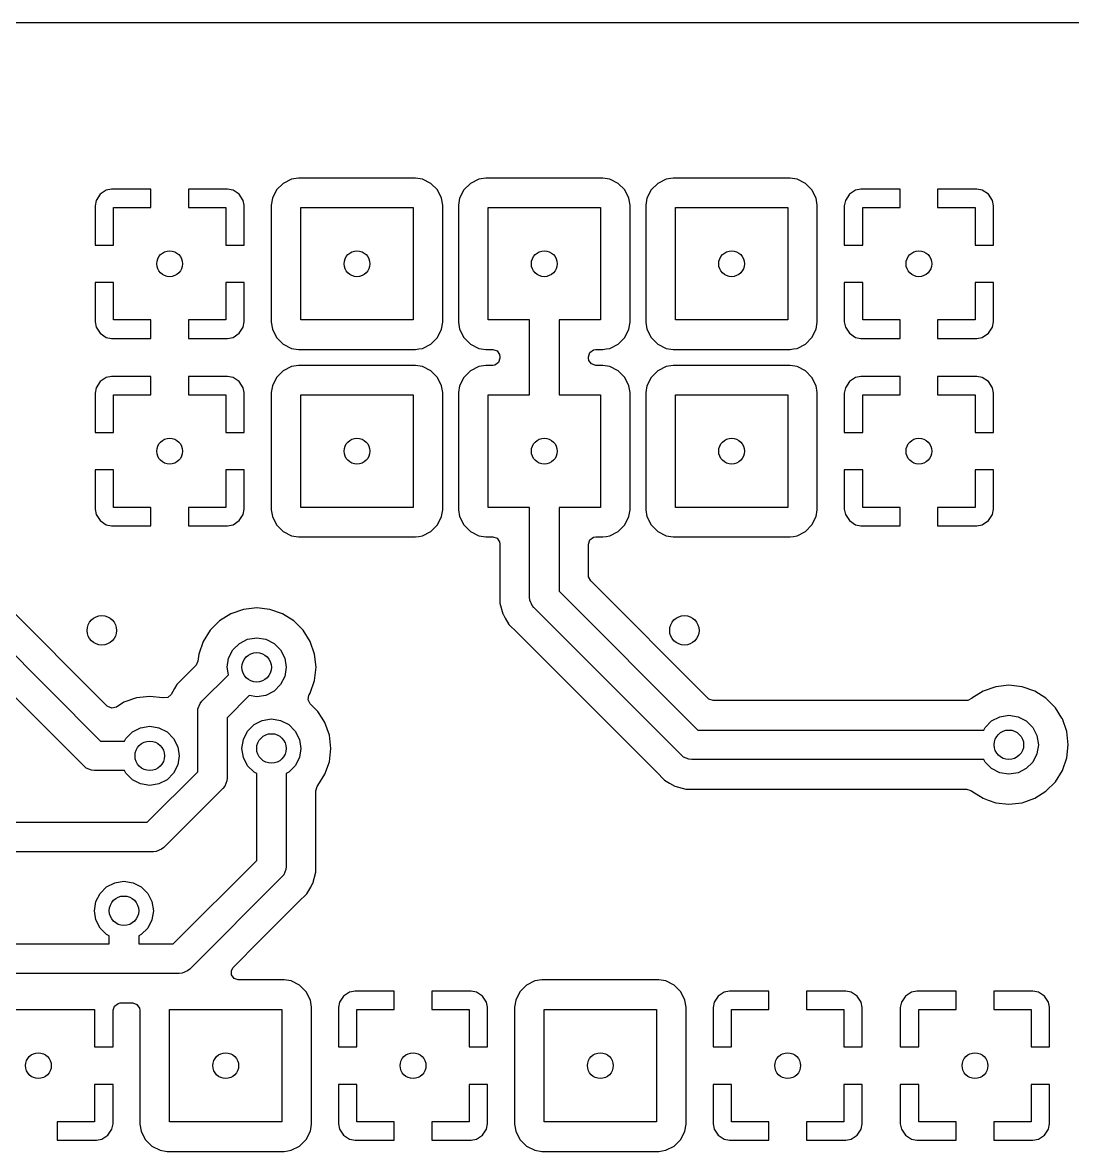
# Model space of a CAD drawing. Extents: x -0.18 to 2.18, y -0.18 to 2.58.
# Drawn here: x 1.241 to 1.802, y 1.974 to 2.576 of the extents above; entities that cross this region are included whole.
import ezdxf

# ---------------------------------------------------------------- set-up
doc = ezdxf.new("R2010")
doc.units = 0
doc.header["$MEASUREMENT"] = 0
doc.layers.add('BLACK', color=7, linetype='CONTINUOUS')

msp = doc.modelspace()

# ---------------------------------------------------------------- linework, layer by layer
at = {"layer": 'BLACK', "linetype": 'CONTINUOUS'}
for p, q in [((-0.17246, 2.57636), (2.17246, 2.57636)), ((1.3803, 2.49055), (1.37677, 2.48702)), ((1.38475, 2.49282), (1.3803, 2.49055)), ((1.38844, 2.49341), (1.38475, 2.49282)), ((1.38475, 2.49282), (1.38475, 2.49282)), ((1.45093, 2.49341), (1.38844, 2.49341)), ((1.38844, 2.49341), (1.38844, 2.49341)), ((1.45462, 2.49282), (1.45093, 2.49341)), ((1.45907, 2.49055), (1.45462, 2.49282)), ((1.45462, 2.49282), (1.45462, 2.49282)), ((1.4626, 2.48702), (1.45907, 2.49055)), ((1.4803, 2.49055), (1.47677, 2.48702)), ((1.48475, 2.49282), (1.4803, 2.49055)), ((1.48844, 2.49341), (1.48475, 2.49282)), ((1.48475, 2.49282), (1.48475, 2.49282)), ((1.55093, 2.49341), (1.48844, 2.49341)), ((1.48844, 2.49341), (1.48844, 2.49341)), ((1.55462, 2.49282), (1.55093, 2.49341)), ((1.55907, 2.49055), (1.55462, 2.49282)), ((1.55462, 2.49282), (1.55462, 2.49282)), ((1.5626, 2.48702), (1.55907, 2.49055)), ((1.5803, 2.49055), (1.57677, 2.48702)), ((1.58475, 2.49282), (1.5803, 2.49055)), ((1.58844, 2.49341), (1.58475, 2.49282)), ((1.58475, 2.49282), (1.58475, 2.49282)), ((1.65093, 2.49341), (1.58844, 2.49341)), ((1.58844, 2.49341), (1.58844, 2.49341)), ((1.65462, 2.49282), (1.65093, 2.49341)), ((1.65907, 2.49055), (1.65462, 2.49282)), ((1.65462, 2.49282), (1.65462, 2.49282)), ((1.6626, 2.48702), (1.65907, 2.49055)), ((1.28259, 2.48473), (1.28041, 2.48148)), ((1.28584, 2.48691), (1.28259, 2.48473)), ((1.28259, 2.48473), (1.28259, 2.48473)), ((1.28872, 2.48748), (1.28584, 2.48691)), ((1.28584, 2.48691), (1.28584, 2.48691)), ((1.30968, 2.48748), (1.28872, 2.48748)), ((1.30968, 2.48748), (1.30968, 2.48748)), ((1.30968, 2.47764), (1.30968, 2.48748)), ((1.35065, 2.48748), (1.32969, 2.48748)), ((1.32969, 2.48748), (1.32969, 2.48748)), ((1.32969, 2.48748), (1.32969, 2.47764)), ((1.35353, 2.48691), (1.35065, 2.48748)), ((1.35678, 2.48473), (1.35353, 2.48691)), ((1.35353, 2.48691), (1.35353, 2.48691)), ((1.35896, 2.48148), (1.35678, 2.48473)), ((1.35678, 2.48473), (1.35678, 2.48473)), ((1.3745, 2.48257), (1.37392, 2.47888)), ((1.37677, 2.48702), (1.3745, 2.48257)), ((1.46487, 2.48257), (1.4626, 2.48702)), ((1.46545, 2.47888), (1.46487, 2.48257)), ((1.46487, 2.48257), (1.46487, 2.48257)), ((1.46487, 2.48257), (1.46487, 2.48257)), ((1.4745, 2.48257), (1.47392, 2.47888)), ((1.47677, 2.48702), (1.4745, 2.48257)), ((1.56487, 2.48257), (1.5626, 2.48702)), ((1.56545, 2.47888), (1.56487, 2.48257)), ((1.56487, 2.48257), (1.56487, 2.48257)), ((1.56487, 2.48257), (1.56487, 2.48257)), ((1.5745, 2.48257), (1.57392, 2.47888)), ((1.57677, 2.48702), (1.5745, 2.48257)), ((1.66487, 2.48257), (1.6626, 2.48702)), ((1.66545, 2.47888), (1.66487, 2.48257)), ((1.66487, 2.48257), (1.66487, 2.48257)), ((1.66487, 2.48257), (1.66487, 2.48257)), ((1.68259, 2.48473), (1.68041, 2.48148)), ((1.68584, 2.48691), (1.68259, 2.48473)), ((1.68259, 2.48473), (1.68259, 2.48473)), ((1.68872, 2.48748), (1.68584, 2.48691)), ((1.68584, 2.48691), (1.68584, 2.48691)), ((1.70968, 2.48748), (1.68872, 2.48748)), ((1.70968, 2.48748), (1.70968, 2.48748)), ((1.70968, 2.47764), (1.70968, 2.48748)), ((1.72969, 2.48748), (1.72969, 2.47764)), ((1.75065, 2.48748), (1.72969, 2.48748)), ((1.72969, 2.48748), (1.72969, 2.48748)), ((1.75353, 2.48691), (1.75065, 2.48748)), ((1.75678, 2.48473), (1.75353, 2.48691)), ((1.75353, 2.48691), (1.75353, 2.48691)), ((1.75896, 2.48148), (1.75678, 2.48473)), ((1.75678, 2.48473), (1.75678, 2.48473)), ((1.28041, 2.48148), (1.27984, 2.47861)), ((1.27984, 2.47861), (1.27984, 2.45764)), ((1.28041, 2.48148), (1.28041, 2.48148)), ((1.28969, 2.45764), (1.28969, 2.47764)), ((1.28969, 2.47764), (1.30968, 2.47764)), ((1.32969, 2.47764), (1.34969, 2.47764)), ((1.34969, 2.47764), (1.34969, 2.45764)), ((1.35896, 2.48148), (1.35896, 2.48148)), ((1.35947, 2.47888), (1.35896, 2.48148)), ((1.35953, 2.47861), (1.35947, 2.47888)), ((1.35953, 2.45764), (1.35953, 2.47861)), ((1.35953, 2.47861), (1.35953, 2.47861)), ((1.37392, 2.47888), (1.37392, 2.4164)), ((1.38969, 2.41764), (1.38969, 2.47764)), ((1.38969, 2.47764), (1.44969, 2.47764)), ((1.44969, 2.47764), (1.44969, 2.41764)), ((1.46545, 2.4164), (1.46545, 2.47888)), ((1.46545, 2.47888), (1.46545, 2.47888)), ((1.46545, 2.47888), (1.46545, 2.47888)), ((1.46545, 2.47888), (1.46545, 2.47888)), ((1.47392, 2.47888), (1.47392, 2.4164)), ((1.48969, 2.41764), (1.48969, 2.47764)), ((1.48969, 2.47764), (1.54969, 2.47764)), ((1.54969, 2.47764), (1.54969, 2.41764)), ((1.56545, 2.4164), (1.56545, 2.47888)), ((1.56545, 2.47888), (1.56545, 2.47888)), ((1.56545, 2.47888), (1.56545, 2.47888)), ((1.56545, 2.47888), (1.56545, 2.47888)), ((1.57392, 2.47888), (1.57392, 2.4164)), ((1.58969, 2.41764), (1.58969, 2.47764)), ((1.58969, 2.47764), (1.64969, 2.47764)), ((1.64969, 2.47764), (1.64969, 2.41764)), ((1.66545, 2.47861), (1.66545, 2.47888)), ((1.66545, 2.47888), (1.66545, 2.47888)), ((1.66545, 2.47888), (1.66545, 2.47888)), ((1.66545, 2.47888), (1.66545, 2.47888)), ((1.66545, 2.4164), (1.66545, 2.47861)), ((1.68041, 2.48148), (1.67984, 2.47861)), ((1.67984, 2.47861), (1.67984, 2.45764)), ((1.68041, 2.48148), (1.68041, 2.48148)), ((1.68969, 2.45764), (1.68969, 2.47764)), ((1.68969, 2.47764), (1.70968, 2.47764)), ((1.72969, 2.47764), (1.74969, 2.47764)), ((1.74969, 2.47764), (1.74969, 2.45764)), ((1.75953, 2.47861), (1.75896, 2.48148)), ((1.75896, 2.48148), (1.75896, 2.48148)), ((1.75953, 2.45764), (1.75953, 2.47861)), ((1.75953, 2.47861), (1.75953, 2.47861)), ((1.27984, 2.45764), (1.27984, 2.45764)), ((1.27984, 2.45764), (1.28969, 2.45764)), ((1.34969, 2.45764), (1.35953, 2.45764)), ((1.35953, 2.45764), (1.35953, 2.45764)), ((1.67984, 2.45764), (1.67984, 2.45764)), ((1.67984, 2.45764), (1.68969, 2.45764)), ((1.74969, 2.45764), (1.75953, 2.45764)), ((1.75953, 2.45764), (1.75953, 2.45764)), ((1.27984, 2.43764), (1.27984, 2.43764)), ((1.27984, 2.43764), (1.27984, 2.41667)), ((1.28969, 2.43764), (1.27984, 2.43764)), ((1.28969, 2.41764), (1.28969, 2.43764)), ((1.35953, 2.43764), (1.34969, 2.43764)), ((1.34969, 2.43764), (1.34969, 2.41764)), ((1.35953, 2.41667), (1.35953, 2.43764)), ((1.35953, 2.43764), (1.35953, 2.43764)), ((1.67984, 2.43764), (1.67984, 2.43764)), ((1.67984, 2.43764), (1.67984, 2.41667)), ((1.68969, 2.43764), (1.67984, 2.43764)), ((1.68969, 2.41764), (1.68969, 2.43764)), ((1.75953, 2.43764), (1.74969, 2.43764)), ((1.74969, 2.43764), (1.74969, 2.41764)), ((1.75953, 2.41667), (1.75953, 2.43764)), ((1.75953, 2.43764), (1.75953, 2.43764)), ((1.27984, 2.41667), (1.28041, 2.4138)), ((1.30968, 2.41764), (1.28969, 2.41764)), ((1.30968, 2.4078), (1.30968, 2.41764)), ((1.34969, 2.41764), (1.32969, 2.41764)), ((1.32969, 2.41764), (1.32969, 2.4078)), ((1.35896, 2.4138), (1.35953, 2.41667)), ((1.35953, 2.41667), (1.35953, 2.41667)), ((1.37392, 2.4164), (1.37392, 2.4164)), ((1.37392, 2.4164), (1.3745, 2.4127)), ((1.44969, 2.41764), (1.38969, 2.41764)), ((1.46487, 2.4127), (1.46545, 2.4164)), ((1.47392, 2.4164), (1.47392, 2.4164)), ((1.47392, 2.4164), (1.4745, 2.4127)), ((1.51181, 2.41764), (1.48969, 2.41764)), ((1.51181, 2.37764), (1.51181, 2.41764)), ((1.54969, 2.41764), (1.52756, 2.41764)), ((1.52756, 2.41764), (1.52756, 2.37764)), ((1.56487, 2.4127), (1.56545, 2.4164)), ((1.57392, 2.4164), (1.57392, 2.4164)), ((1.57392, 2.4164), (1.5745, 2.4127)), ((1.64969, 2.41764), (1.58969, 2.41764)), ((1.66487, 2.4127), (1.66545, 2.4164)), ((1.67984, 2.41667), (1.68041, 2.4138)), ((1.70968, 2.41764), (1.68969, 2.41764)), ((1.70968, 2.4078), (1.70968, 2.41764)), ((1.74969, 2.41764), (1.72969, 2.41764)), ((1.72969, 2.41764), (1.72969, 2.4078)), ((1.75896, 2.4138), (1.75953, 2.41667)), ((1.75953, 2.41667), (1.75953, 2.41667)), ((1.28041, 2.4138), (1.28041, 2.4138)), ((1.28041, 2.4138), (1.28259, 2.41054)), ((1.28259, 2.41054), (1.28259, 2.41054)), ((1.28259, 2.41054), (1.28584, 2.40837)), ((1.35353, 2.40837), (1.35678, 2.41054)), ((1.35678, 2.41054), (1.35896, 2.4138)), ((1.35678, 2.41054), (1.35678, 2.41054)), ((1.35896, 2.4138), (1.35896, 2.4138)), ((1.3745, 2.4127), (1.3745, 2.4127)), ((1.3745, 2.4127), (1.37677, 2.40825)), ((1.4626, 2.40825), (1.46487, 2.4127)), ((1.4745, 2.4127), (1.4745, 2.4127)), ((1.4745, 2.4127), (1.47677, 2.40825)), ((1.5626, 2.40825), (1.56487, 2.4127)), ((1.5745, 2.4127), (1.5745, 2.4127)), ((1.5745, 2.4127), (1.57677, 2.40825)), ((1.6626, 2.40825), (1.66487, 2.4127)), ((1.68041, 2.4138), (1.68041, 2.4138)), ((1.68041, 2.4138), (1.68259, 2.41054)), ((1.68259, 2.41054), (1.68259, 2.41054)), ((1.68259, 2.41054), (1.68584, 2.40837)), ((1.75353, 2.40837), (1.75678, 2.41054)), ((1.75678, 2.41054), (1.75896, 2.4138)), ((1.75678, 2.41054), (1.75678, 2.41054)), ((1.75896, 2.4138), (1.75896, 2.4138)), ((1.28584, 2.40837), (1.28584, 2.40837)), ((1.28584, 2.40837), (1.28872, 2.4078)), ((1.28872, 2.4078), (1.28872, 2.4078)), ((1.28872, 2.4078), (1.30968, 2.4078)), ((1.30968, 2.4078), (1.30968, 2.4078)), ((1.32969, 2.4078), (1.32969, 2.4078)), ((1.32969, 2.4078), (1.35065, 2.4078)), ((1.35065, 2.4078), (1.35353, 2.40837)), ((1.35065, 2.4078), (1.35065, 2.4078)), ((1.35353, 2.40837), (1.35353, 2.40837)), ((1.37677, 2.40825), (1.3803, 2.40472)), ((1.3803, 2.40472), (1.38475, 2.40245)), ((1.45462, 2.40245), (1.45907, 2.40472)), ((1.45907, 2.40472), (1.4626, 2.40825)), ((1.47677, 2.40825), (1.4803, 2.40472)), ((1.4803, 2.40472), (1.48475, 2.40245)), ((1.55462, 2.40245), (1.55907, 2.40472)), ((1.55907, 2.40472), (1.5626, 2.40825)), ((1.57677, 2.40825), (1.5803, 2.40472)), ((1.5803, 2.40472), (1.58475, 2.40245)), ((1.65462, 2.40245), (1.65907, 2.40472)), ((1.65907, 2.40472), (1.6626, 2.40825)), ((1.68584, 2.40837), (1.68584, 2.40837)), ((1.68584, 2.40837), (1.68872, 2.4078)), ((1.68872, 2.4078), (1.68872, 2.4078)), ((1.68872, 2.4078), (1.70968, 2.4078)), ((1.70968, 2.4078), (1.70968, 2.4078)), ((1.72969, 2.4078), (1.72969, 2.4078)), ((1.72969, 2.4078), (1.75065, 2.4078)), ((1.75065, 2.4078), (1.75353, 2.40837)), ((1.75065, 2.4078), (1.75065, 2.4078)), ((1.75353, 2.40837), (1.75353, 2.40837)), ((1.38475, 2.40245), (1.38844, 2.40187)), ((1.38844, 2.40187), (1.45093, 2.40187)), ((1.45093, 2.40187), (1.45277, 2.40216)), ((1.45093, 2.40187), (1.45093, 2.40187)), ((1.45093, 2.40187), (1.45093, 2.40187)), ((1.45277, 2.40216), (1.45462, 2.40245)), ((1.45462, 2.40245), (1.45462, 2.40245)), ((1.45462, 2.40245), (1.45462, 2.40245)), ((1.48475, 2.40245), (1.48844, 2.40187)), ((1.48844, 2.40187), (1.49215, 2.40187)), ((1.49215, 2.40187), (1.49444, 2.40113)), ((1.49444, 2.40113), (1.49585, 2.39918)), ((1.49585, 2.39918), (1.49604, 2.39797)), ((1.49604, 2.39797), (1.49604, 2.3973)), ((1.54333, 2.39797), (1.54407, 2.40026)), ((1.54333, 2.3973), (1.54333, 2.39797)), ((1.54407, 2.40026), (1.54602, 2.40168)), ((1.54602, 2.40168), (1.54722, 2.40187)), ((1.54722, 2.40187), (1.55093, 2.40187)), ((1.55093, 2.40187), (1.55277, 2.40216)), ((1.55093, 2.40187), (1.55093, 2.40187)), ((1.55277, 2.40216), (1.55462, 2.40245)), ((1.55462, 2.40245), (1.55462, 2.40245)), ((1.55462, 2.40245), (1.55462, 2.40245)), ((1.58475, 2.40245), (1.58844, 2.40187)), ((1.58844, 2.40187), (1.65093, 2.40187)), ((1.65093, 2.40187), (1.65277, 2.40216)), ((1.65093, 2.40187), (1.65093, 2.40187)), ((1.65093, 2.40187), (1.65093, 2.40187)), ((1.65277, 2.40216), (1.65462, 2.40245)), ((1.65462, 2.40245), (1.65462, 2.40245)), ((1.65462, 2.40245), (1.65462, 2.40245)), ((1.38475, 2.39282), (1.3803, 2.39055)), ((1.38844, 2.39341), (1.38475, 2.39282)), ((1.38475, 2.39282), (1.38475, 2.39282)), ((1.45093, 2.39341), (1.38844, 2.39341)), ((1.38844, 2.39341), (1.38844, 2.39341)), ((1.45462, 2.39282), (1.45093, 2.39341)), ((1.45907, 2.39055), (1.45462, 2.39282)), ((1.45462, 2.39282), (1.45462, 2.39282)), ((1.48475, 2.39282), (1.4803, 2.39055)), ((1.48844, 2.39341), (1.48475, 2.39282)), ((1.48475, 2.39282), (1.48475, 2.39282)), ((1.49215, 2.39341), (1.48844, 2.39341)), ((1.48844, 2.39341), (1.48844, 2.39341)), ((1.49335, 2.3936), (1.49215, 2.39341)), ((1.4953, 2.39501), (1.49335, 2.3936)), ((1.49604, 2.3973), (1.4953, 2.39501)), ((1.54352, 2.3961), (1.54333, 2.3973)), ((1.54493, 2.39415), (1.54352, 2.3961)), ((1.54722, 2.39341), (1.54493, 2.39415)), ((1.55093, 2.39341), (1.54722, 2.39341)), ((1.55462, 2.39282), (1.55093, 2.39341)), ((1.55093, 2.39341), (1.55093, 2.39341)), ((1.55907, 2.39055), (1.55462, 2.39282)), ((1.55462, 2.39282), (1.55462, 2.39282)), ((1.58475, 2.39282), (1.5803, 2.39055)), ((1.58844, 2.39341), (1.58475, 2.39282)), ((1.58475, 2.39282), (1.58475, 2.39282)), ((1.65093, 2.39341), (1.58844, 2.39341)), ((1.58844, 2.39341), (1.58844, 2.39341)), ((1.65462, 2.39282), (1.65093, 2.39341)), ((1.65907, 2.39055), (1.65462, 2.39282)), ((1.65462, 2.39282), (1.65462, 2.39282)), ((1.28584, 2.38691), (1.28259, 2.38473)), ((1.28872, 2.38748), (1.28584, 2.38691)), ((1.28584, 2.38691), (1.28584, 2.38691)), ((1.30968, 2.38748), (1.28872, 2.38748)), ((1.30968, 2.38748), (1.30968, 2.38748)), ((1.30968, 2.37764), (1.30968, 2.38748)), ((1.35065, 2.38748), (1.32969, 2.38748)), ((1.32969, 2.38748), (1.32969, 2.38748)), ((1.32969, 2.38748), (1.32969, 2.37764)), ((1.35353, 2.38691), (1.35065, 2.38748)), ((1.35678, 2.38473), (1.35353, 2.38691)), ((1.35353, 2.38691), (1.35353, 2.38691)), ((1.37677, 2.38702), (1.3745, 2.38257)), ((1.3803, 2.39055), (1.37677, 2.38702)), ((1.4626, 2.38702), (1.45907, 2.39055)), ((1.46487, 2.38257), (1.4626, 2.38702)), ((1.47677, 2.38702), (1.4745, 2.38257)), ((1.4803, 2.39055), (1.47677, 2.38702)), ((1.5626, 2.38702), (1.55907, 2.39055)), ((1.56487, 2.38257), (1.5626, 2.38702)), ((1.57677, 2.38702), (1.5745, 2.38257)), ((1.5803, 2.39055), (1.57677, 2.38702)), ((1.6626, 2.38702), (1.65907, 2.39055)), ((1.66487, 2.38257), (1.6626, 2.38702)), ((1.68584, 2.38691), (1.68259, 2.38473)), ((1.68872, 2.38748), (1.68584, 2.38691)), ((1.68584, 2.38691), (1.68584, 2.38691)), ((1.70968, 2.38748), (1.68872, 2.38748)), ((1.70968, 2.38748), (1.70968, 2.38748)), ((1.70968, 2.37764), (1.70968, 2.38748)), ((1.72969, 2.38748), (1.72969, 2.37764)), ((1.75065, 2.38748), (1.72969, 2.38748)), ((1.72969, 2.38748), (1.72969, 2.38748)), ((1.75353, 2.38691), (1.75065, 2.38748)), ((1.75678, 2.38473), (1.75353, 2.38691)), ((1.75353, 2.38691), (1.75353, 2.38691)), ((1.28041, 2.38148), (1.27984, 2.37861)), ((1.28259, 2.38473), (1.28041, 2.38148)), ((1.28041, 2.38148), (1.28041, 2.38148)), ((1.28259, 2.38473), (1.28259, 2.38473)), ((1.35896, 2.38148), (1.35678, 2.38473)), ((1.35678, 2.38473), (1.35678, 2.38473)), ((1.35896, 2.38148), (1.35896, 2.38148)), ((1.35947, 2.37888), (1.35896, 2.38148)), ((1.3745, 2.38257), (1.37392, 2.37888)), ((1.46545, 2.37888), (1.46487, 2.38257)), ((1.46487, 2.38257), (1.46487, 2.38257)), ((1.46487, 2.38257), (1.46487, 2.38257)), ((1.4745, 2.38257), (1.47392, 2.37888)), ((1.56545, 2.37888), (1.56487, 2.38257)), ((1.56487, 2.38257), (1.56487, 2.38257)), ((1.56487, 2.38257), (1.56487, 2.38257)), ((1.5745, 2.38257), (1.57392, 2.37888)), ((1.66545, 2.37888), (1.66487, 2.38257)), ((1.66487, 2.38257), (1.66487, 2.38257)), ((1.66487, 2.38257), (1.66487, 2.38257)), ((1.68041, 2.38148), (1.67984, 2.37861)), ((1.68259, 2.38473), (1.68041, 2.38148)), ((1.68041, 2.38148), (1.68041, 2.38148)), ((1.68259, 2.38473), (1.68259, 2.38473)), ((1.75896, 2.38148), (1.75678, 2.38473)), ((1.75678, 2.38473), (1.75678, 2.38473)), ((1.75953, 2.37861), (1.75896, 2.38148)), ((1.75896, 2.38148), (1.75896, 2.38148)), ((1.27984, 2.37861), (1.27984, 2.35764)), ((1.28969, 2.35764), (1.28969, 2.37764)), ((1.28969, 2.37764), (1.30968, 2.37764)), ((1.32969, 2.37764), (1.34969, 2.37764)), ((1.34969, 2.37764), (1.34969, 2.35764)), ((1.35953, 2.37861), (1.35947, 2.37888)), ((1.35953, 2.35764), (1.35953, 2.37861)), ((1.35953, 2.37861), (1.35953, 2.37861)), ((1.37392, 2.37888), (1.37392, 2.3164)), ((1.38969, 2.31764), (1.38969, 2.37764)), ((1.38969, 2.37764), (1.44969, 2.37764)), ((1.44969, 2.37764), (1.44969, 2.31764)), ((1.46545, 2.3164), (1.46545, 2.37888)), ((1.46545, 2.37888), (1.46545, 2.37888)), ((1.46545, 2.37888), (1.46545, 2.37888)), ((1.46545, 2.37888), (1.46545, 2.37888)), ((1.47392, 2.37888), (1.47392, 2.3164)), ((1.48969, 2.31764), (1.48969, 2.37764)), ((1.48969, 2.37764), (1.51181, 2.37764)), ((1.52756, 2.37764), (1.54969, 2.37764)), ((1.54969, 2.37764), (1.54969, 2.31764)), ((1.56545, 2.3164), (1.56545, 2.37888)), ((1.56545, 2.37888), (1.56545, 2.37888)), ((1.56545, 2.37888), (1.56545, 2.37888)), ((1.56545, 2.37888), (1.56545, 2.37888)), ((1.57392, 2.37888), (1.57392, 2.3164)), ((1.58969, 2.31764), (1.58969, 2.37764)), ((1.58969, 2.37764), (1.64969, 2.37764)), ((1.64969, 2.37764), (1.64969, 2.31764)), ((1.66545, 2.37861), (1.66545, 2.37888)), ((1.66545, 2.37888), (1.66545, 2.37888)), ((1.66545, 2.37888), (1.66545, 2.37888)), ((1.66545, 2.37888), (1.66545, 2.37888)), ((1.66545, 2.3164), (1.66545, 2.37861)), ((1.67984, 2.37861), (1.67984, 2.35764)), ((1.68969, 2.35764), (1.68969, 2.37764)), ((1.68969, 2.37764), (1.70968, 2.37764)), ((1.72969, 2.37764), (1.74969, 2.37764)), ((1.74969, 2.37764), (1.74969, 2.35764)), ((1.75953, 2.35764), (1.75953, 2.37861)), ((1.75953, 2.37861), (1.75953, 2.37861)), ((1.27984, 2.35764), (1.27984, 2.35764)), ((1.27984, 2.35764), (1.28969, 2.35764)), ((1.34969, 2.35764), (1.35953, 2.35764)), ((1.35953, 2.35764), (1.35953, 2.35764)), ((1.67984, 2.35764), (1.67984, 2.35764)), ((1.67984, 2.35764), (1.68969, 2.35764)), ((1.74969, 2.35764), (1.75953, 2.35764)), ((1.75953, 2.35764), (1.75953, 2.35764)), ((1.27984, 2.33764), (1.27984, 2.33764)), ((1.27984, 2.33764), (1.27984, 2.31667)), ((1.28969, 2.33764), (1.27984, 2.33764)), ((1.28969, 2.31764), (1.28969, 2.33764)), ((1.35953, 2.33764), (1.34969, 2.33764)), ((1.34969, 2.33764), (1.34969, 2.31764)), ((1.35953, 2.31667), (1.35953, 2.33764)), ((1.35953, 2.33764), (1.35953, 2.33764)), ((1.67984, 2.33764), (1.67984, 2.33764)), ((1.67984, 2.33764), (1.67984, 2.31667)), ((1.68969, 2.33764), (1.67984, 2.33764)), ((1.68969, 2.31764), (1.68969, 2.33764)), ((1.75953, 2.33764), (1.74969, 2.33764)), ((1.74969, 2.33764), (1.74969, 2.31764)), ((1.75953, 2.31667), (1.75953, 2.33764)), ((1.75953, 2.33764), (1.75953, 2.33764)), ((1.27984, 2.31667), (1.28041, 2.3138)), ((1.28041, 2.3138), (1.28041, 2.3138)), ((1.28041, 2.3138), (1.28259, 2.31054)), ((1.30968, 2.31764), (1.28969, 2.31764)), ((1.30968, 2.3078), (1.30968, 2.31764)), ((1.34969, 2.31764), (1.32969, 2.31764)), ((1.32969, 2.31764), (1.32969, 2.3078)), ((1.35678, 2.31054), (1.35896, 2.3138)), ((1.35896, 2.3138), (1.35953, 2.31667)), ((1.35896, 2.3138), (1.35896, 2.3138)), ((1.35953, 2.31667), (1.35953, 2.31667)), ((1.37392, 2.3164), (1.37392, 2.3164)), ((1.37392, 2.3164), (1.3745, 2.3127)), ((1.44969, 2.31764), (1.38969, 2.31764)), ((1.46487, 2.3127), (1.46545, 2.3164)), ((1.47392, 2.3164), (1.47392, 2.3164)), ((1.47392, 2.3164), (1.4745, 2.3127)), ((1.51181, 2.31764), (1.48969, 2.31764)), ((1.51181, 2.26969), (1.51181, 2.31764)), ((1.54969, 2.31764), (1.52756, 2.31764)), ((1.52756, 2.31764), (1.52756, 2.27295)), ((1.56487, 2.3127), (1.56545, 2.3164)), ((1.57392, 2.3164), (1.57392, 2.3164)), ((1.57392, 2.3164), (1.5745, 2.3127)), ((1.64969, 2.31764), (1.58969, 2.31764)), ((1.66487, 2.3127), (1.66545, 2.3164)), ((1.67984, 2.31667), (1.68041, 2.3138)), ((1.68041, 2.3138), (1.68041, 2.3138)), ((1.68041, 2.3138), (1.68259, 2.31054)), ((1.70968, 2.31764), (1.68969, 2.31764)), ((1.70968, 2.3078), (1.70968, 2.31764)), ((1.74969, 2.31764), (1.72969, 2.31764)), ((1.72969, 2.31764), (1.72969, 2.3078)), ((1.75678, 2.31054), (1.75896, 2.3138)), ((1.75896, 2.3138), (1.75953, 2.31667)), ((1.75896, 2.3138), (1.75896, 2.3138)), ((1.75953, 2.31667), (1.75953, 2.31667)), ((1.28259, 2.31054), (1.28259, 2.31054)), ((1.28259, 2.31054), (1.28584, 2.30837)), ((1.28584, 2.30837), (1.28584, 2.30837)), ((1.28584, 2.30837), (1.28872, 2.3078)), ((1.28872, 2.3078), (1.28872, 2.3078)), ((1.28872, 2.3078), (1.30968, 2.3078)), ((1.30968, 2.3078), (1.30968, 2.3078)), ((1.32969, 2.3078), (1.32969, 2.3078)), ((1.32969, 2.3078), (1.35065, 2.3078)), ((1.35065, 2.3078), (1.35353, 2.30837)), ((1.35065, 2.3078), (1.35065, 2.3078)), ((1.35353, 2.30837), (1.35678, 2.31054)), ((1.35353, 2.30837), (1.35353, 2.30837)), ((1.35678, 2.31054), (1.35678, 2.31054)), ((1.3745, 2.3127), (1.3745, 2.3127)), ((1.3745, 2.3127), (1.37677, 2.30825)), ((1.37677, 2.30825), (1.3803, 2.30472)), ((1.45907, 2.30472), (1.4626, 2.30825)), ((1.4626, 2.30825), (1.46487, 2.3127)), ((1.4745, 2.3127), (1.4745, 2.3127)), ((1.4745, 2.3127), (1.47677, 2.30825)), ((1.47677, 2.30825), (1.4803, 2.30472)), ((1.55907, 2.30472), (1.5626, 2.30825)), ((1.5626, 2.30825), (1.56487, 2.3127)), ((1.5745, 2.3127), (1.5745, 2.3127)), ((1.5745, 2.3127), (1.57677, 2.30825)), ((1.57677, 2.30825), (1.5803, 2.30472)), ((1.65907, 2.30472), (1.6626, 2.30825)), ((1.6626, 2.30825), (1.66487, 2.3127)), ((1.68259, 2.31054), (1.68259, 2.31054)), ((1.68259, 2.31054), (1.68584, 2.30837)), ((1.68584, 2.30837), (1.68584, 2.30837)), ((1.68584, 2.30837), (1.68872, 2.3078)), ((1.68872, 2.3078), (1.68872, 2.3078)), ((1.68872, 2.3078), (1.70968, 2.3078)), ((1.70968, 2.3078), (1.70968, 2.3078)), ((1.72969, 2.3078), (1.72969, 2.3078)), ((1.72969, 2.3078), (1.75065, 2.3078)), ((1.75065, 2.3078), (1.75353, 2.30837)), ((1.75065, 2.3078), (1.75065, 2.3078)), ((1.75353, 2.30837), (1.75678, 2.31054)), ((1.75353, 2.30837), (1.75353, 2.30837)), ((1.75678, 2.31054), (1.75678, 2.31054)), ((1.3803, 2.30472), (1.38475, 2.30245)), ((1.38475, 2.30245), (1.38844, 2.30187)), ((1.38844, 2.30187), (1.45093, 2.30187)), ((1.45093, 2.30187), (1.45277, 2.30216)), ((1.45093, 2.30187), (1.45093, 2.30187)), ((1.45093, 2.30187), (1.45093, 2.30187)), ((1.45277, 2.30216), (1.45462, 2.30245)), ((1.45462, 2.30245), (1.45907, 2.30472)), ((1.45462, 2.30245), (1.45462, 2.30245)), ((1.45462, 2.30245), (1.45462, 2.30245)), ((1.4803, 2.30472), (1.48475, 2.30245)), ((1.48475, 2.30245), (1.48844, 2.30187)), ((1.48844, 2.30187), (1.49215, 2.30187)), ((1.49215, 2.30187), (1.49444, 2.30113)), ((1.54407, 2.30026), (1.54602, 2.30168)), ((1.54602, 2.30168), (1.54722, 2.30187)), ((1.54722, 2.30187), (1.55093, 2.30187)), ((1.55093, 2.30187), (1.55277, 2.30216)), ((1.55093, 2.30187), (1.55093, 2.30187)), ((1.55277, 2.30216), (1.55462, 2.30245)), ((1.55462, 2.30245), (1.55907, 2.30472)), ((1.55462, 2.30245), (1.55462, 2.30245)), ((1.55462, 2.30245), (1.55462, 2.30245)), ((1.5803, 2.30472), (1.58475, 2.30245)), ((1.58475, 2.30245), (1.58844, 2.30187)), ((1.58844, 2.30187), (1.65093, 2.30187)), ((1.65093, 2.30187), (1.65277, 2.30216)), ((1.65093, 2.30187), (1.65093, 2.30187)), ((1.65093, 2.30187), (1.65093, 2.30187)), ((1.65277, 2.30216), (1.65462, 2.30245)), ((1.65462, 2.30245), (1.65907, 2.30472)), ((1.65462, 2.30245), (1.65462, 2.30245)), ((1.65462, 2.30245), (1.65462, 2.30245)), ((1.49444, 2.30113), (1.49585, 2.29918)), ((1.49585, 2.29918), (1.49604, 2.29797)), ((1.49604, 2.29797), (1.49604, 2.27304)), ((1.54333, 2.29797), (1.54407, 2.30026)), ((1.54333, 2.28109), (1.54333, 2.29797)), ((1.54337, 2.28048), (1.54333, 2.28109)), ((1.54447, 2.27834), (1.54337, 2.28048)), ((1.60708, 2.21573), (1.54447, 2.27834)), ((1.49604, 2.27304), (1.49604, 2.27304)), ((1.49604, 2.27304), (1.49604, 2.2728)), ((1.49604, 2.2728), (1.49604, 2.26657)), ((1.52756, 2.27295), (1.60169, 2.19882)), ((1.2864, 2.2116), (1.23112, 2.26688)), ((1.49604, 2.26657), (1.49757, 2.26086)), ((1.51196, 2.26815), (1.51181, 2.26969)), ((1.51314, 2.26531), (1.51196, 2.26815)), ((1.51412, 2.26412), (1.51314, 2.26531)), ((1.35238, 2.26086), (1.34637, 2.25708)), ((1.35908, 2.2632), (1.35238, 2.26086)), ((1.35238, 2.26086), (1.35238, 2.26086)), ((1.36614, 2.264), (1.35908, 2.2632)), ((1.35908, 2.2632), (1.35908, 2.2632)), ((1.3732, 2.2632), (1.36614, 2.264)), ((1.3799, 2.26086), (1.3732, 2.2632)), ((1.3732, 2.2632), (1.3732, 2.2632)), ((1.38592, 2.25708), (1.3799, 2.26086)), ((1.49757, 2.26086), (1.49765, 2.26056)), ((1.49765, 2.26056), (1.49765, 2.26056)), ((1.49765, 2.26056), (1.49879, 2.25859)), ((1.59286, 2.18538), (1.51412, 2.26412)), ((1.21777, 2.25793), (1.28279, 2.19291)), ((1.34637, 2.25708), (1.34135, 2.25206)), ((1.39094, 2.25206), (1.38592, 2.25708)), ((1.38592, 2.25708), (1.38592, 2.25708)), ((1.38592, 2.25708), (1.38592, 2.25708)), ((1.49879, 2.25859), (1.49879, 2.25859)), ((1.49879, 2.25859), (1.50077, 2.25517)), ((1.50077, 2.25517), (1.50517, 2.25077)), ((1.34135, 2.25206), (1.33757, 2.24604)), ((1.35689, 2.24502), (1.36128, 2.24726)), ((1.36128, 2.24726), (1.36614, 2.24803)), ((1.36614, 2.24803), (1.37101, 2.24726)), ((1.37101, 2.24726), (1.3754, 2.24502)), ((1.39472, 2.24604), (1.39094, 2.25206)), ((1.50517, 2.25077), (1.50517, 2.25077)), ((1.50517, 2.25077), (1.57951, 2.17643)), ((1.27396, 2.17947), (1.20894, 2.24449)), ((1.33757, 2.24604), (1.33522, 2.23934)), ((1.33757, 2.24604), (1.33757, 2.24604)), ((1.35116, 2.23715), (1.3534, 2.24154)), ((1.3534, 2.24154), (1.35689, 2.24502)), ((1.3754, 2.24502), (1.37888, 2.24154)), ((1.37888, 2.24154), (1.38112, 2.23715)), ((1.39706, 2.23934), (1.39472, 2.24604)), ((1.3348, 2.23558), (1.3338, 2.23338)), ((1.33522, 2.23934), (1.3348, 2.23558)), ((1.33522, 2.23934), (1.33522, 2.23934)), ((1.35039, 2.23228), (1.35116, 2.23715)), ((1.38112, 2.23715), (1.38189, 2.23228)), ((1.39786, 2.23228), (1.39706, 2.23934)), ((1.33368, 2.23326), (1.328, 2.22758)), ((1.3338, 2.23338), (1.33368, 2.23326)), ((1.35102, 2.2283), (1.35039, 2.23228)), ((1.38189, 2.23228), (1.38112, 2.22742)), ((1.39706, 2.22523), (1.39786, 2.23228)), ((1.3236, 2.22318), (1.32229, 2.22091)), ((1.328, 2.22758), (1.3236, 2.22318)), ((1.328, 2.22758), (1.328, 2.22758)), ((1.328, 2.22758), (1.328, 2.22758)), ((1.328, 2.22758), (1.328, 2.22758)), ((1.33695, 2.21423), (1.35102, 2.2283)), ((1.37888, 2.22303), (1.3754, 2.21954)), ((1.38112, 2.22742), (1.37888, 2.22303)), ((1.39472, 2.21852), (1.39706, 2.22523)), ((1.32049, 2.21778), (1.3187, 2.21617)), ((1.32229, 2.22091), (1.32049, 2.21778)), ((1.36216, 2.21717), (1.35039, 2.2054)), ((1.36614, 2.21654), (1.36216, 2.21717)), ((1.37101, 2.21731), (1.36614, 2.21654)), ((1.3754, 2.21954), (1.37101, 2.21731)), ((1.39363, 2.21498), (1.39401, 2.21736)), ((1.39401, 2.21736), (1.39418, 2.21767)), ((1.39418, 2.21767), (1.39472, 2.21852)), ((1.75396, 2.21952), (1.74794, 2.21574)), ((1.76066, 2.22186), (1.75396, 2.21952)), ((1.75396, 2.21952), (1.75396, 2.21952)), ((1.76772, 2.22266), (1.76066, 2.22186)), ((1.76066, 2.22186), (1.76066, 2.22186)), ((1.77477, 2.22186), (1.76772, 2.22266)), ((1.78148, 2.21952), (1.77477, 2.22186)), ((1.77477, 2.22186), (1.77477, 2.22186)), ((1.78749, 2.21574), (1.78148, 2.21952)), ((1.28666, 2.21137), (1.2864, 2.2116)), ((1.28889, 2.21047), (1.28666, 2.21137)), ((1.29123, 2.21106), (1.28889, 2.21047)), ((1.29529, 2.21361), (1.29123, 2.21106)), ((1.302, 2.21596), (1.29529, 2.21361)), ((1.29529, 2.21361), (1.29529, 2.21361)), ((1.30906, 2.21675), (1.302, 2.21596)), ((1.302, 2.21596), (1.302, 2.21596)), ((1.31611, 2.21596), (1.30906, 2.21675)), ((1.31624, 2.21593), (1.31611, 2.21596)), ((1.3163, 2.21592), (1.31624, 2.21593)), ((1.3187, 2.21617), (1.3163, 2.21592)), ((1.3348, 2.2102), (1.33597, 2.21304)), ((1.33597, 2.21304), (1.33695, 2.21423)), ((1.39472, 2.21284), (1.39363, 2.21498)), ((1.39881, 2.20875), (1.39472, 2.21284)), ((1.60754, 2.21533), (1.60708, 2.21573)), ((1.60983, 2.21459), (1.60754, 2.21533)), ((1.74517, 2.21459), (1.60983, 2.21459)), ((1.74578, 2.21463), (1.74517, 2.21459)), ((1.74775, 2.21564), (1.74578, 2.21463)), ((1.74777, 2.2156), (1.74775, 2.21564)), ((1.74792, 2.21572), (1.74777, 2.2156)), ((1.74793, 2.21573), (1.74792, 2.21572)), ((1.74794, 2.21574), (1.74793, 2.21573)), ((1.74794, 2.21574), (1.74794, 2.21574)), ((1.74794, 2.21574), (1.74794, 2.21574)), ((1.79251, 2.21072), (1.78749, 2.21574)), ((1.78749, 2.21574), (1.78749, 2.21574)), ((1.78749, 2.21574), (1.78749, 2.21574)), ((1.33465, 2.20866), (1.3348, 2.2102)), ((1.33465, 2.17649), (1.33465, 2.20866)), ((1.35039, 2.2054), (1.35039, 2.17323)), ((1.40104, 2.20521), (1.39881, 2.20875)), ((1.39881, 2.20875), (1.39881, 2.20875)), ((1.39881, 2.20875), (1.39881, 2.20875)), ((1.40259, 2.20274), (1.40104, 2.20521)), ((1.75846, 2.20369), (1.76285, 2.20592)), ((1.76285, 2.20592), (1.76772, 2.20669)), ((1.76772, 2.20669), (1.77258, 2.20592)), ((1.77258, 2.20592), (1.77697, 2.20369)), ((1.79597, 2.20521), (1.79251, 2.21072)), ((1.79251, 2.21072), (1.79251, 2.21072)), ((1.79251, 2.21072), (1.79251, 2.21072)), ((1.79629, 2.20471), (1.79597, 2.20521)), ((1.2998, 2.19778), (1.30419, 2.20002)), ((1.30419, 2.20002), (1.30906, 2.20079)), ((1.30906, 2.20079), (1.31392, 2.20002)), ((1.31392, 2.20002), (1.31831, 2.19778)), ((1.36128, 2.19823), (1.36476, 2.20172)), ((1.36476, 2.20172), (1.36915, 2.20395)), ((1.36915, 2.20395), (1.37402, 2.20472)), ((1.37402, 2.20472), (1.37888, 2.20395)), ((1.37888, 2.20395), (1.38327, 2.20172)), ((1.38327, 2.20172), (1.38676, 2.19823)), ((1.40494, 2.19603), (1.40259, 2.20274)), ((1.75427, 2.19882), (1.75498, 2.2002)), ((1.75498, 2.2002), (1.75846, 2.20369)), ((1.77697, 2.20369), (1.78046, 2.2002)), ((1.78046, 2.2002), (1.78269, 2.19581)), ((1.79864, 2.198), (1.79629, 2.20471)), ((1.28279, 2.19291), (1.29561, 2.19291)), ((1.29561, 2.19291), (1.29631, 2.1943)), ((1.29631, 2.1943), (1.2998, 2.19778)), ((1.31831, 2.19778), (1.3218, 2.1943)), ((1.3218, 2.1943), (1.32403, 2.18991)), ((1.35827, 2.18898), (1.35904, 2.19384)), ((1.35904, 2.19384), (1.36128, 2.19823)), ((1.38676, 2.19823), (1.38899, 2.19384)), ((1.38899, 2.19384), (1.38976, 2.18898)), ((1.40573, 2.18898), (1.40494, 2.19603)), ((1.60169, 2.19882), (1.75427, 2.19882)), ((1.78269, 2.19581), (1.78346, 2.19094)), ((1.79943, 2.19094), (1.79864, 2.198)), ((1.32403, 2.18991), (1.3248, 2.18504)), ((1.35904, 2.18411), (1.35827, 2.18898)), ((1.38976, 2.18898), (1.38899, 2.18411)), ((1.40494, 2.18192), (1.40573, 2.18898)), ((1.78346, 2.19094), (1.78269, 2.18608)), ((1.79864, 2.18389), (1.79943, 2.19094)), ((1.3248, 2.18504), (1.32403, 2.18017)), ((1.36128, 2.17972), (1.35904, 2.18411)), ((1.38899, 2.18411), (1.38676, 2.17972)), ((1.40259, 2.17522), (1.40494, 2.18192)), ((1.59405, 2.1844), (1.59286, 2.18538)), ((1.59689, 2.18322), (1.59405, 2.1844)), ((1.59843, 2.18307), (1.59689, 2.18322)), ((1.75427, 2.18307), (1.59843, 2.18307)), ((1.75498, 2.18169), (1.75427, 2.18307)), ((1.75846, 2.1782), (1.75498, 2.18169)), ((1.78046, 2.18169), (1.77697, 2.1782)), ((1.78269, 2.18608), (1.78046, 2.18169)), ((1.79629, 2.17718), (1.79864, 2.18389)), ((1.27515, 2.17849), (1.27396, 2.17947)), ((1.27799, 2.17732), (1.27515, 2.17849)), ((1.27953, 2.17717), (1.27799, 2.17732)), ((1.29561, 2.17717), (1.27953, 2.17717)), ((1.29631, 2.17578), (1.29561, 2.17717)), ((1.2998, 2.1723), (1.29631, 2.17578)), ((1.30776, 2.14961), (1.33465, 2.17649)), ((1.3218, 2.17578), (1.31831, 2.1723)), ((1.32403, 2.18017), (1.3218, 2.17578)), ((1.36476, 2.17624), (1.36128, 2.17972)), ((1.36614, 2.17553), (1.36476, 2.17624)), ((1.36614, 2.12925), (1.36614, 2.17553)), ((1.38327, 2.17624), (1.38189, 2.17553)), ((1.38189, 2.17553), (1.38189, 2.12598)), ((1.38676, 2.17972), (1.38327, 2.17624)), ((1.39881, 2.1692), (1.40259, 2.17522)), ((1.57951, 2.17643), (1.57951, 2.17643)), ((1.57951, 2.17643), (1.58391, 2.17203)), ((1.76285, 2.17597), (1.75846, 2.1782)), ((1.76772, 2.1752), (1.76285, 2.17597)), ((1.77258, 2.17597), (1.76772, 2.1752)), ((1.77697, 2.1782), (1.77258, 2.17597)), ((1.79251, 2.17117), (1.79629, 2.17718)), ((1.30419, 2.17006), (1.2998, 2.1723)), ((1.30906, 2.16929), (1.30419, 2.17006)), ((1.31392, 2.17006), (1.30906, 2.16929)), ((1.31831, 2.1723), (1.31392, 2.17006)), ((1.34907, 2.16885), (1.34809, 2.16766)), ((1.35024, 2.17169), (1.34907, 2.16885)), ((1.35039, 2.17323), (1.35024, 2.17169)), ((1.3984, 2.16872), (1.3988, 2.16919)), ((1.3988, 2.16919), (1.39881, 2.1692)), ((1.58391, 2.17203), (1.58391, 2.17203)), ((1.58391, 2.17203), (1.58651, 2.17052)), ((1.58651, 2.17052), (1.58651, 2.17052)), ((1.58651, 2.17052), (1.58651, 2.17052)), ((1.58651, 2.17052), (1.5893, 2.16891)), ((1.5893, 2.16891), (1.59531, 2.1673)), ((1.78749, 2.16615), (1.79251, 2.17117)), ((1.34809, 2.16766), (1.31659, 2.13616)), ((1.39766, 2.16643), (1.3984, 2.16872)), ((1.39766, 2.12934), (1.39766, 2.16643)), ((1.59531, 2.1673), (1.60154, 2.1673)), ((1.60154, 2.1673), (1.74517, 2.1673)), ((1.74517, 2.1673), (1.74746, 2.16656)), ((1.74746, 2.16656), (1.74793, 2.16616)), ((1.74793, 2.16616), (1.74794, 2.16615)), ((1.74794, 2.16615), (1.75396, 2.16237)), ((1.78148, 2.16237), (1.78749, 2.16615)), ((1.75396, 2.16237), (1.75664, 2.16143)), ((1.75664, 2.16143), (1.76066, 2.16002)), ((1.76066, 2.16002), (1.76066, 2.16002)), ((1.76066, 2.16002), (1.76066, 2.16002)), ((1.76066, 2.16002), (1.76772, 2.15923)), ((1.76772, 2.15923), (1.77477, 2.16002)), ((1.77477, 2.16002), (1.78148, 2.16237)), ((1.23228, 2.14961), (1.30776, 2.14961)), ((1.31102, 2.13386), (1.23554, 2.13386)), ((1.31256, 2.13401), (1.31102, 2.13386)), ((1.3154, 2.13519), (1.31256, 2.13401)), ((1.31659, 2.13616), (1.3154, 2.13519)), ((1.32154, 2.08465), (1.36614, 2.12925)), ((1.39766, 2.1291), (1.39766, 2.12934)), ((1.39766, 2.12934), (1.39766, 2.12934)), ((1.39766, 2.12287), (1.39766, 2.1291)), ((1.38056, 2.12161), (1.37958, 2.12042)), ((1.38174, 2.12445), (1.38056, 2.12161)), ((1.38189, 2.12598), (1.38174, 2.12445)), ((1.39605, 2.11686), (1.39766, 2.12287)), ((1.28254, 2.11162), (1.28602, 2.1151)), ((1.28602, 2.1151), (1.29041, 2.11734)), ((1.29041, 2.11734), (1.29528, 2.11811)), ((1.29528, 2.11811), (1.30014, 2.11734)), ((1.30014, 2.11734), (1.30453, 2.1151)), ((1.30453, 2.1151), (1.30802, 2.11162)), ((1.37958, 2.12042), (1.33037, 2.0712)), ((1.39293, 2.11147), (1.39497, 2.11499)), ((1.39497, 2.11499), (1.39562, 2.11612)), ((1.39562, 2.11612), (1.39605, 2.11686)), ((1.39562, 2.11612), (1.39562, 2.11612)), ((1.39562, 2.11612), (1.39562, 2.11612)), ((1.2803, 2.10723), (1.28254, 2.11162)), ((1.30802, 2.11162), (1.31025, 2.10723)), ((1.38853, 2.10707), (1.39293, 2.11147)), ((1.27953, 2.10236), (1.2803, 2.10723)), ((1.31025, 2.10723), (1.31102, 2.10236)), ((1.36806, 2.08659), (1.38853, 2.10707)), ((1.38853, 2.10707), (1.38853, 2.10707)), ((1.2803, 2.0975), (1.27953, 2.10236)), ((1.28254, 2.09311), (1.2803, 2.0975)), ((1.31025, 2.0975), (1.30802, 2.09311)), ((1.31102, 2.10236), (1.31025, 2.0975)), ((1.28602, 2.08962), (1.28254, 2.09311)), ((1.30802, 2.09311), (1.30453, 2.08962)), ((0.87598, 2.08465), (1.27756, 2.08465)), ((1.27756, 2.08465), (1.2874, 2.08465)), ((1.2874, 2.08892), (1.28602, 2.08962)), ((1.2874, 2.08465), (1.2874, 2.08892)), ((1.30453, 2.08962), (1.30315, 2.08892)), ((1.30315, 2.08892), (1.30315, 2.08465)), ((1.30315, 2.08465), (1.32154, 2.08465)), ((1.35357, 2.07211), (1.36806, 2.08659)), ((1.27756, 2.0689), (0.87925, 2.0689)), ((1.3248, 2.0689), (1.27756, 2.0689)), ((1.32634, 2.06905), (1.3248, 2.0689)), ((1.32918, 2.07022), (1.32634, 2.06905)), ((1.33037, 2.0712), (1.32918, 2.07022)), ((1.35262, 2.07055), (1.35357, 2.07211)), ((1.35262, 2.06815), (1.35262, 2.07055)), ((1.35404, 2.0662), (1.35262, 2.06815)), ((1.35633, 2.06545), (1.35404, 2.0662)), ((1.38085, 2.06545), (1.35633, 2.06545)), ((1.38454, 2.06487), (1.38085, 2.06545)), ((1.38085, 2.06545), (1.38085, 2.06545)), ((1.38899, 2.0626), (1.38454, 2.06487)), ((1.38454, 2.06487), (1.38454, 2.06487)), ((1.39252, 2.05907), (1.38899, 2.0626)), ((1.51022, 2.0626), (1.50669, 2.05907)), ((1.51467, 2.06487), (1.51022, 2.0626)), ((1.51837, 2.06545), (1.51467, 2.06487)), ((1.51467, 2.06487), (1.51467, 2.06487)), ((1.58085, 2.06545), (1.51837, 2.06545)), ((1.51837, 2.06545), (1.51837, 2.06545)), ((1.58454, 2.06487), (1.58085, 2.06545)), ((1.58899, 2.0626), (1.58454, 2.06487)), ((1.58454, 2.06487), (1.58454, 2.06487)), ((1.59252, 2.05907), (1.58899, 2.0626)), ((1.39479, 2.05462), (1.39252, 2.05907)), ((1.39537, 2.05093), (1.39479, 2.05462)), ((1.39479, 2.05462), (1.39479, 2.05462)), ((1.39479, 2.05462), (1.39479, 2.05462)), ((1.41251, 2.05678), (1.41033, 2.05353)), ((1.41577, 2.05896), (1.41251, 2.05678)), ((1.41251, 2.05678), (1.41251, 2.05678)), ((1.41864, 2.05953), (1.41577, 2.05896)), ((1.41577, 2.05896), (1.41577, 2.05896)), ((1.43961, 2.05953), (1.41864, 2.05953)), ((1.43961, 2.04969), (1.43961, 2.05953)), ((1.43961, 2.05953), (1.43961, 2.05953)), ((1.48058, 2.05953), (1.45961, 2.05953)), ((1.45961, 2.05953), (1.45961, 2.05953)), ((1.45961, 2.05953), (1.45961, 2.04969)), ((1.48345, 2.05896), (1.48058, 2.05953)), ((1.4867, 2.05678), (1.48345, 2.05896)), ((1.48345, 2.05896), (1.48345, 2.05896)), ((1.48888, 2.05353), (1.4867, 2.05678)), ((1.4867, 2.05678), (1.4867, 2.05678)), ((1.50442, 2.05462), (1.50384, 2.05093)), ((1.50669, 2.05907), (1.50442, 2.05462)), ((1.59479, 2.05462), (1.59252, 2.05907)), ((1.59537, 2.05093), (1.59479, 2.05462)), ((1.59479, 2.05462), (1.59479, 2.05462)), ((1.59479, 2.05462), (1.59479, 2.05462)), ((1.61251, 2.05678), (1.61033, 2.05353)), ((1.61577, 2.05896), (1.61251, 2.05678)), ((1.61251, 2.05678), (1.61251, 2.05678)), ((1.61864, 2.05953), (1.61577, 2.05896)), ((1.61577, 2.05896), (1.61577, 2.05896)), ((1.63961, 2.05953), (1.61864, 2.05953)), ((1.63961, 2.04969), (1.63961, 2.05953)), ((1.63961, 2.05953), (1.63961, 2.05953)), ((1.65961, 2.05953), (1.65961, 2.04969)), ((1.68058, 2.05953), (1.65961, 2.05953)), ((1.65961, 2.05953), (1.65961, 2.05953)), ((1.68345, 2.05896), (1.68058, 2.05953)), ((1.6867, 2.05678), (1.68345, 2.05896)), ((1.68345, 2.05896), (1.68345, 2.05896)), ((1.68888, 2.05353), (1.6867, 2.05678)), ((1.6867, 2.05678), (1.6867, 2.05678)), ((1.71251, 2.05678), (1.71033, 2.05353)), ((1.71577, 2.05896), (1.71251, 2.05678)), ((1.71251, 2.05678), (1.71251, 2.05678)), ((1.71864, 2.05953), (1.71577, 2.05896)), ((1.71577, 2.05896), (1.71577, 2.05896)), ((1.73961, 2.05953), (1.71864, 2.05953)), ((1.73961, 2.04969), (1.73961, 2.05953)), ((1.73961, 2.05953), (1.73961, 2.05953)), ((1.78058, 2.05953), (1.75961, 2.05953)), ((1.75961, 2.05953), (1.75961, 2.05953)), ((1.75961, 2.05953), (1.75961, 2.04969)), ((1.78345, 2.05896), (1.78058, 2.05953)), ((1.7867, 2.05678), (1.78345, 2.05896)), ((1.78345, 2.05896), (1.78345, 2.05896)), ((1.78888, 2.05353), (1.7867, 2.05678)), ((1.7867, 2.05678), (1.7867, 2.05678)), ((1.21961, 2.04969), (1.27961, 2.04969)), ((1.27961, 2.04969), (1.27961, 2.02969)), ((1.28945, 2.04923), (1.29019, 2.05152)), ((1.28945, 2.02969), (1.28945, 2.04923)), ((1.29019, 2.05152), (1.29214, 2.05294)), ((1.29214, 2.05294), (1.29335, 2.05313)), ((1.29335, 2.05313), (1.29994, 2.05313)), ((1.29994, 2.05313), (1.30223, 2.05239)), ((1.30223, 2.05239), (1.30365, 2.05044)), ((1.30365, 2.05044), (1.30384, 2.04923)), ((1.30384, 2.04923), (1.30384, 1.98844)), ((1.31961, 1.98969), (1.31961, 2.04969)), ((1.31961, 2.04969), (1.37961, 2.04969)), ((1.37961, 2.04969), (1.37961, 1.98969)), ((1.39537, 2.05065), (1.39537, 2.05093)), ((1.39537, 2.05093), (1.39537, 2.05093)), ((1.39537, 2.05093), (1.39537, 2.05093)), ((1.39537, 2.05093), (1.39537, 2.05093)), ((1.39537, 1.98844), (1.39537, 2.05065)), ((1.41033, 2.05353), (1.40976, 2.05065)), ((1.40976, 2.05065), (1.40976, 2.02969)), ((1.41033, 2.05353), (1.41033, 2.05353)), ((1.41961, 2.02969), (1.41961, 2.04969)), ((1.41961, 2.04969), (1.43961, 2.04969)), ((1.45961, 2.04969), (1.47961, 2.04969)), ((1.47961, 2.04969), (1.47961, 2.02969)), ((1.48888, 2.05353), (1.48888, 2.05353)), ((1.48939, 2.05093), (1.48888, 2.05353)), ((1.48945, 2.05065), (1.48939, 2.05093)), ((1.48945, 2.02969), (1.48945, 2.05065)), ((1.48945, 2.05065), (1.48945, 2.05065)), ((1.50384, 2.05093), (1.50384, 1.98844)), ((1.51961, 1.98969), (1.51961, 2.04969)), ((1.51961, 2.04969), (1.57961, 2.04969)), ((1.57961, 2.04969), (1.57961, 1.98969)), ((1.59537, 2.05065), (1.59537, 2.05093)), ((1.59537, 2.05093), (1.59537, 2.05093)), ((1.59537, 2.05093), (1.59537, 2.05093)), ((1.59537, 2.05093), (1.59537, 2.05093)), ((1.59537, 1.98844), (1.59537, 2.05065)), ((1.61033, 2.05353), (1.60976, 2.05065)), ((1.60976, 2.05065), (1.60976, 2.02969)), ((1.61033, 2.05353), (1.61033, 2.05353)), ((1.61961, 2.02969), (1.61961, 2.04969)), ((1.61961, 2.04969), (1.63961, 2.04969)), ((1.65961, 2.04969), (1.67961, 2.04969)), ((1.67961, 2.04969), (1.67961, 2.02969)), ((1.68945, 2.05065), (1.68888, 2.05353)), ((1.68888, 2.05353), (1.68888, 2.05353)), ((1.68945, 2.02969), (1.68945, 2.05065)), ((1.68945, 2.05065), (1.68945, 2.05065)), ((1.71033, 2.05353), (1.70976, 2.05065)), ((1.70976, 2.05065), (1.70976, 2.02969)), ((1.71033, 2.05353), (1.71033, 2.05353)), ((1.71961, 2.02969), (1.71961, 2.04969)), ((1.71961, 2.04969), (1.73961, 2.04969)), ((1.75961, 2.04969), (1.77961, 2.04969)), ((1.77961, 2.04969), (1.77961, 2.02969)), ((1.78888, 2.05353), (1.78888, 2.05353)), ((1.78939, 2.05093), (1.78888, 2.05353)), ((1.78945, 2.05065), (1.78939, 2.05093)), ((1.78945, 2.02969), (1.78945, 2.05065)), ((1.78945, 2.05065), (1.78945, 2.05065)), ((1.27961, 2.02969), (1.28945, 2.02969)), ((1.28945, 2.02969), (1.28945, 2.02969)), ((1.40976, 2.02969), (1.40976, 2.02969)), ((1.40976, 2.02969), (1.41961, 2.02969)), ((1.47961, 2.02969), (1.48945, 2.02969)), ((1.48945, 2.02969), (1.48945, 2.02969)), ((1.60976, 2.02969), (1.60976, 2.02969)), ((1.60976, 2.02969), (1.61961, 2.02969)), ((1.67961, 2.02969), (1.68945, 2.02969)), ((1.68945, 2.02969), (1.68945, 2.02969)), ((1.70976, 2.02969), (1.70976, 2.02969)), ((1.70976, 2.02969), (1.71961, 2.02969)), ((1.77961, 2.02969), (1.78945, 2.02969)), ((1.78945, 2.02969), (1.78945, 2.02969)), ((1.28945, 2.00969), (1.27961, 2.00969)), ((1.27961, 2.00969), (1.27961, 1.98969)), ((1.28945, 1.98872), (1.28945, 2.00969)), ((1.28945, 2.00969), (1.28945, 2.00969)), ((1.40976, 2.00969), (1.40976, 2.00969)), ((1.40976, 2.00969), (1.40976, 1.98872)), ((1.41961, 2.00969), (1.40976, 2.00969)), ((1.41961, 1.98969), (1.41961, 2.00969)), ((1.48945, 2.00969), (1.47961, 2.00969)), ((1.47961, 2.00969), (1.47961, 1.98969)), ((1.48945, 1.98872), (1.48945, 2.00969)), ((1.48945, 2.00969), (1.48945, 2.00969)), ((1.60976, 2.00969), (1.60976, 2.00969)), ((1.60976, 2.00969), (1.60976, 1.98872)), ((1.61961, 2.00969), (1.60976, 2.00969)), ((1.61961, 1.98969), (1.61961, 2.00969)), ((1.68945, 2.00969), (1.67961, 2.00969)), ((1.67961, 2.00969), (1.67961, 1.98969)), ((1.68945, 1.98872), (1.68945, 2.00969)), ((1.68945, 2.00969), (1.68945, 2.00969)), ((1.70976, 2.00969), (1.70976, 2.00969)), ((1.70976, 2.00969), (1.70976, 1.98872)), ((1.71961, 2.00969), (1.70976, 2.00969)), ((1.71961, 1.98969), (1.71961, 2.00969)), ((1.78945, 2.00969), (1.77961, 2.00969)), ((1.77961, 2.00969), (1.77961, 1.98969)), ((1.78945, 1.98872), (1.78945, 2.00969)), ((1.78945, 2.00969), (1.78945, 2.00969)), ((1.27961, 1.98969), (1.25961, 1.98969)), ((1.25961, 1.98969), (1.25961, 1.97984)), ((1.28888, 1.98584), (1.28945, 1.98872)), ((1.28945, 1.98872), (1.28945, 1.98872)), ((1.30384, 1.98844), (1.30384, 1.98844)), ((1.30384, 1.98844), (1.30442, 1.98475)), ((1.37961, 1.98969), (1.31961, 1.98969)), ((1.39479, 1.98475), (1.39537, 1.98844)), ((1.40976, 1.98872), (1.41033, 1.98584)), ((1.43961, 1.98969), (1.41961, 1.98969)), ((1.43961, 1.97984), (1.43961, 1.98969)), ((1.47961, 1.98969), (1.45961, 1.98969)), ((1.45961, 1.98969), (1.45961, 1.97984)), ((1.48888, 1.98584), (1.48945, 1.98872)), ((1.48945, 1.98872), (1.48945, 1.98872)), ((1.50384, 1.98844), (1.50384, 1.98844)), ((1.50384, 1.98844), (1.50442, 1.98475)), ((1.57961, 1.98969), (1.51961, 1.98969)), ((1.59479, 1.98475), (1.59537, 1.98844)), ((1.60976, 1.98872), (1.61033, 1.98584)), ((1.63961, 1.98969), (1.61961, 1.98969)), ((1.63961, 1.97984), (1.63961, 1.98969)), ((1.67961, 1.98969), (1.65961, 1.98969)), ((1.65961, 1.98969), (1.65961, 1.97984)), ((1.68888, 1.98584), (1.68945, 1.98872)), ((1.68945, 1.98872), (1.68945, 1.98872)), ((1.70976, 1.98872), (1.71033, 1.98584)), ((1.73961, 1.98969), (1.71961, 1.98969)), ((1.73961, 1.97984), (1.73961, 1.98969)), ((1.77961, 1.98969), (1.75961, 1.98969)), ((1.75961, 1.98969), (1.75961, 1.97984)), ((1.78888, 1.98584), (1.78945, 1.98872)), ((1.78945, 1.98872), (1.78945, 1.98872)), ((1.28345, 1.98041), (1.2867, 1.98259)), ((1.2867, 1.98259), (1.28888, 1.98584)), ((1.2867, 1.98259), (1.2867, 1.98259)), ((1.28888, 1.98584), (1.28888, 1.98584)), ((1.30442, 1.98475), (1.30442, 1.98475)), ((1.30442, 1.98475), (1.30669, 1.9803)), ((1.39252, 1.9803), (1.39479, 1.98475)), ((1.41033, 1.98584), (1.41033, 1.98584)), ((1.41033, 1.98584), (1.41251, 1.98259)), ((1.41251, 1.98259), (1.41251, 1.98259)), ((1.41251, 1.98259), (1.41577, 1.98041)), ((1.48345, 1.98041), (1.4867, 1.98259)), ((1.4867, 1.98259), (1.48888, 1.98584)), ((1.4867, 1.98259), (1.4867, 1.98259)), ((1.48888, 1.98584), (1.48888, 1.98584)), ((1.50442, 1.98475), (1.50442, 1.98475)), ((1.50442, 1.98475), (1.50669, 1.9803)), ((1.59252, 1.9803), (1.59479, 1.98475)), ((1.61033, 1.98584), (1.61033, 1.98584)), ((1.61033, 1.98584), (1.61251, 1.98259)), ((1.61251, 1.98259), (1.61251, 1.98259)), ((1.61251, 1.98259), (1.61577, 1.98041)), ((1.68345, 1.98041), (1.6867, 1.98259)), ((1.6867, 1.98259), (1.68888, 1.98584)), ((1.6867, 1.98259), (1.6867, 1.98259)), ((1.68888, 1.98584), (1.68888, 1.98584)), ((1.71033, 1.98584), (1.71033, 1.98584)), ((1.71033, 1.98584), (1.71251, 1.98259)), ((1.71251, 1.98259), (1.71251, 1.98259)), ((1.71251, 1.98259), (1.71577, 1.98041)), ((1.78345, 1.98041), (1.7867, 1.98259)), ((1.7867, 1.98259), (1.78888, 1.98584)), ((1.7867, 1.98259), (1.7867, 1.98259)), ((1.78888, 1.98584), (1.78888, 1.98584)), ((1.25961, 1.97984), (1.25961, 1.97984)), ((1.25961, 1.97984), (1.28058, 1.97984)), ((1.28058, 1.97984), (1.28345, 1.98041)), ((1.28058, 1.97984), (1.28058, 1.97984)), ((1.28345, 1.98041), (1.28345, 1.98041)), ((1.30669, 1.9803), (1.31022, 1.97677)), ((1.31022, 1.97677), (1.31467, 1.9745)), ((1.38454, 1.9745), (1.38899, 1.97677)), ((1.38899, 1.97677), (1.39252, 1.9803)), ((1.41577, 1.98041), (1.41577, 1.98041)), ((1.41577, 1.98041), (1.41864, 1.97984)), ((1.41864, 1.97984), (1.41864, 1.97984)), ((1.41864, 1.97984), (1.43961, 1.97984)), ((1.43961, 1.97984), (1.43961, 1.97984)), ((1.45961, 1.97984), (1.45961, 1.97984)), ((1.45961, 1.97984), (1.48058, 1.97984)), ((1.48058, 1.97984), (1.48345, 1.98041)), ((1.48058, 1.97984), (1.48058, 1.97984)), ((1.48345, 1.98041), (1.48345, 1.98041)), ((1.50669, 1.9803), (1.51022, 1.97677)), ((1.51022, 1.97677), (1.51467, 1.9745)), ((1.58454, 1.9745), (1.58899, 1.97677)), ((1.58899, 1.97677), (1.59252, 1.9803)), ((1.61577, 1.98041), (1.61577, 1.98041)), ((1.61577, 1.98041), (1.61864, 1.97984)), ((1.61864, 1.97984), (1.61864, 1.97984)), ((1.61864, 1.97984), (1.63961, 1.97984)), ((1.63961, 1.97984), (1.63961, 1.97984)), ((1.65961, 1.97984), (1.65961, 1.97984)), ((1.65961, 1.97984), (1.68058, 1.97984)), ((1.68058, 1.97984), (1.68345, 1.98041)), ((1.68058, 1.97984), (1.68058, 1.97984)), ((1.68345, 1.98041), (1.68345, 1.98041)), ((1.71577, 1.98041), (1.71577, 1.98041)), ((1.71577, 1.98041), (1.71864, 1.97984)), ((1.71864, 1.97984), (1.71864, 1.97984)), ((1.71864, 1.97984), (1.73961, 1.97984)), ((1.73961, 1.97984), (1.73961, 1.97984)), ((1.75961, 1.97984), (1.75961, 1.97984)), ((1.75961, 1.97984), (1.78058, 1.97984)), ((1.78058, 1.97984), (1.78345, 1.98041)), ((1.78058, 1.97984), (1.78058, 1.97984)), ((1.78345, 1.98041), (1.78345, 1.98041)), ((1.31467, 1.9745), (1.31837, 1.97392)), ((1.31837, 1.97392), (1.38085, 1.97392)), ((1.38085, 1.97392), (1.38269, 1.97421)), ((1.38085, 1.97392), (1.38085, 1.97392)), ((1.38085, 1.97392), (1.38085, 1.97392)), ((1.38269, 1.97421), (1.38454, 1.9745)), ((1.38454, 1.9745), (1.38454, 1.9745)), ((1.38454, 1.9745), (1.38454, 1.9745)), ((1.51467, 1.9745), (1.51837, 1.97392)), ((1.51837, 1.97392), (1.58085, 1.97392)), ((1.58085, 1.97392), (1.58269, 1.97421)), ((1.58085, 1.97392), (1.58085, 1.97392)), ((1.58085, 1.97392), (1.58085, 1.97392)), ((1.58269, 1.97421), (1.58454, 1.9745)), ((1.58454, 1.9745), (1.58454, 1.9745)), ((1.58454, 1.9745), (1.58454, 1.9745))]:
    msp.add_line(p, q, dxfattribs=at)
at = {"layer": 'BLACK'}
for centre, radius in [((1.31969, 2.44764), 0.00689), ((1.41969, 2.44764), 0.00689), ((1.51969, 2.44764), 0.00689), ((1.61969, 2.44764), 0.00689), ((1.71969, 2.44764), 0.00689), ((1.31969, 2.34764), 0.00689), ((1.41969, 2.34764), 0.00689), ((1.51969, 2.34764), 0.00689), ((1.61969, 2.34764), 0.00689), ((1.71969, 2.34764), 0.00689), ((1.28346, 2.25197), 0.00787), ((1.59449, 2.25197), 0.00787), ((1.36614, 2.23228), 0.00787), ((1.30906, 2.18504), 0.00787), ((1.37402, 2.18898), 0.00787), ((1.76772, 2.19094), 0.00787), ((1.29528, 2.10236), 0.00787), ((1.24961, 2.01969), 0.00689), ((1.34961, 2.01969), 0.00689), ((1.44961, 2.01969), 0.00689), ((1.54961, 2.01969), 0.00689), ((1.64961, 2.01969), 0.00689), ((1.74961, 2.01969), 0.00689)]:
    msp.add_circle(centre, radius, dxfattribs=at)

doc.saveas('drawing.dxf')
